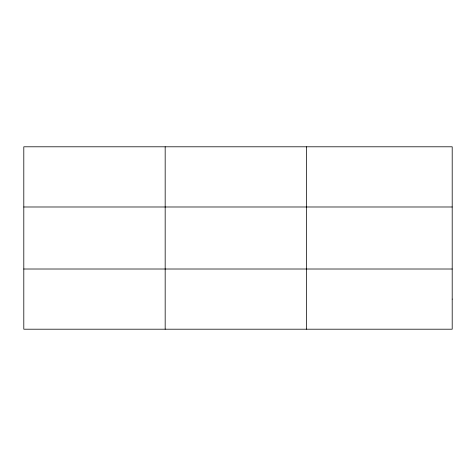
<?xml version="1.0" encoding="UTF-8"?>
<svg xmlns="http://www.w3.org/2000/svg" width="476" height="476" viewBox="0 0 476 476"><rect width="100%" height="100%" fill="white"/><g stroke="black" fill="none" stroke-linecap="round" stroke-linejoin="round"><path stroke-width="0.71" d="M165.172 329.202L165.172 146.798M306.544 329.202L306.544 146.798M23.8 206.989L452.2 206.989M23.8 269.011L452.2 269.011M452.2 299.106L452.2 329.202L23.8 329.202L23.8 146.798L452.2 146.798L452.2 299.106"/></g></svg>
